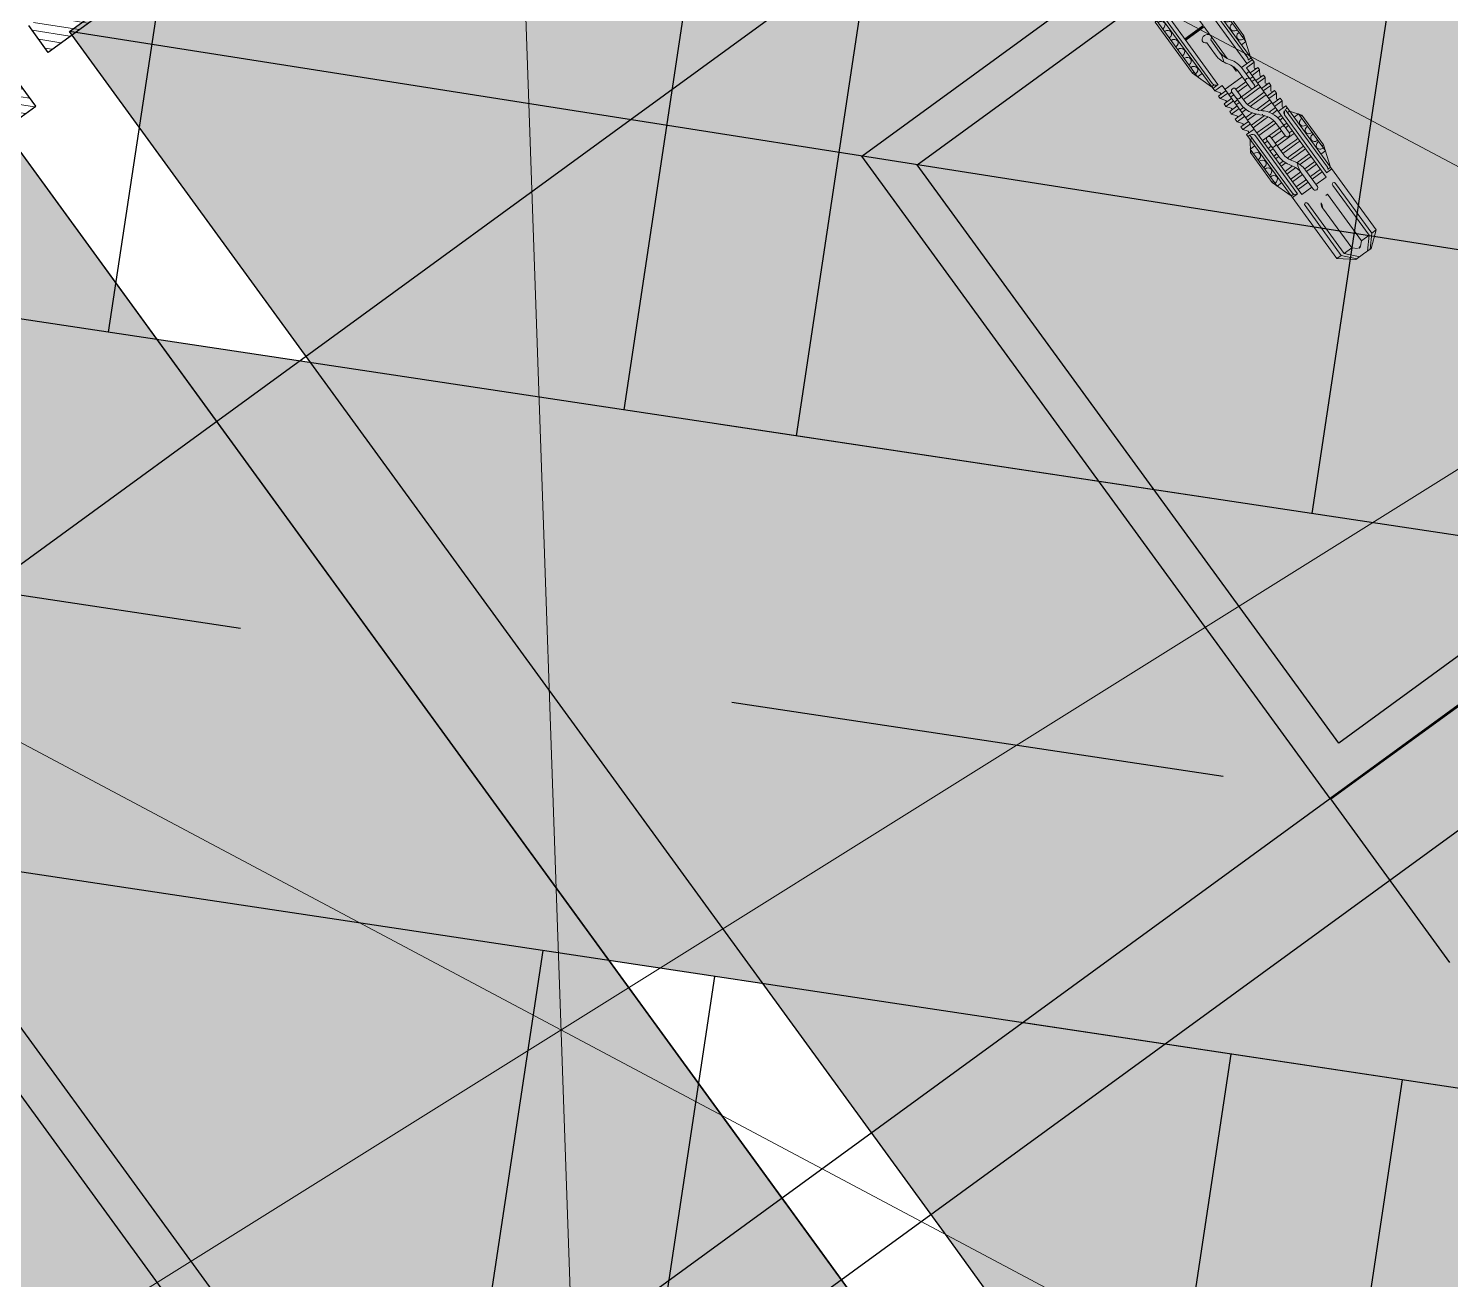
# Model space of a CAD drawing. Header units: metres. Extents: x 678805 to 1359287, y 2747329 to 5497370.
# Drawn here: x 679862.8794 to 679863.1656, y 2748716.5618 to 2748716.8136 of the extents above; entities that cross this region are included whole.
import ezdxf

# ---------------------------------------------------------------- set-up
doc = ezdxf.new("R2010")
doc.units = ezdxf.units.M
doc.linetypes.add('XREF_MON_BUILDINGS$0$DASH_1', pattern=[0.4, 0.1, -0.3])
doc.linetypes.add('XREF_MON_BUILDINGS$0$Dash_2_', pattern=[0.25, 0.125, -0.125])
for name, color, linetype in [('00_XREF_MON_HSC_PAVEMENT', 7, 'Continuous'), ('00_XREF_TWQ_BUILDINGS', 7, 'Continuous'), ('XREF_MON_BUILDINGS$0$00-Modulos DEFINIDOS', 7, 'Continuous'), ('XREF_MON_BUILDINGS$0$00-Modulos ROOFS', 2, 'Continuous'), ('XREF_MON_BUILDINGS$0$02-L-01_Structure', 2, 'Continuous'), ('XREF_MON_BUILDINGS$0$02-L-01_Struture aux', 4, 'Continuous'), ('XREF_MON_BUILDINGS$0$02-L-02_Structure- View', 3, 'Continuous'), ('XREF_MON_BUILDINGS$0$02-L-Insulation', 252, 'Continuous'), ('XREF_MON_BUILDINGS$0$02-L-INT Panel', 5, 'Continuous'), ('XREF_MON_BUILDINGS$0$02-L-panel', 5, 'Continuous'), ('XREF_MON_BUILDINGS$0$02-L-Pergola Profiles', 8, 'Continuous'), ('XREF_MON_BUILDINGS$0$02-L-Pergola Projection', 8, 'Continuous'), ('XREF_MON_BUILDINGS$0$02-L-Pergola Shades', 15, 'Continuous'), ('XREF_MON_BUILDINGS$0$02-L-Pergola Shades Schematic', 8, 'Continuous')]:
    doc.layers.add(name, color=color, linetype=linetype)
doc.layers.add('XREF_MON_BUILDINGS$0$0-WIPEOUTS', color=7, linetype='Continuous', true_color=0xffffff)
doc.layers.add('XREF_MON_BUILDINGS$0$02-L-Pergola Wipeout', color=7, linetype='Continuous', true_color=0xffffff)
doc.layers.add('XREF_MON_BUILDINGS$0$02-H-254', color=254, linetype='Continuous', lineweight=0)
doc.layers.add('XREF_MON_BUILDINGS$0$02-L-01_Structure T', color=8, linetype='Continuous', lineweight=5)
for name, color, linetype, lineweight, true_color in [('XREF_MON_BUILDINGS$0$02-KH-13 Restaurant', 7, 'Continuous', 30, 0xed2d02), ('XREF_MON_HSC_PAVEMENT$0$03-TR-Pavement_02_Sealed Gravel', 7, 'Continuous', 5, 0x38321e), ('XREF_MON_HSC_PAVEMENT$0$03-TR-Pavement_07_Precast irregular Concrete Blocks', 7, 'Continuous', 5, 0xb3b3b3)]:
    doc.layers.add(name, color=color, linetype=linetype, lineweight=lineweight, true_color=true_color)
doc.layers.add('XREF_MON_BUILDINGS$0$02-L-Pergola Aux', color=50, linetype='Continuous', plot=False)
doc.layers.get('XREF_MON_BUILDINGS$0$02-KH-13 Restaurant').off()
doc.linetypes.add('XREF_MON_BUILDINGS$0$BATTING', pattern='A,0.0001,-0.1,[134,ltypeshp.shx,S=0.1,R=0,X=-0.1,Y=0],-0.2,[134,ltypeshp.shx,S=0.1,R=180,X=0.1,Y=0],-0.1', length=0.4001)

# ---------------------------------------------------------------- blocks, each defined once
blk = doc.blocks.new('XREF_MON_BUILDINGS$0$modulo kiosco')
at = {"layer": 'XREF_MON_BUILDINGS$0$0-WIPEOUTS', "true_color": 0xfcfcfc}
h = blk.add_hatch(color=7, dxfattribs=at)
h.dxf.hatch_style = 1
h.paths.add_polyline_path([(119.6986085139215, -61.62058441969566), (119.6986085125245, -56.82058442011476), (124.4986085132696, -56.82058442058042), (124.4986085123383, -61.62058442132547)])
at = {"layer": 'XREF_MON_BUILDINGS$0$00-Modulos ROOFS'}
blk.add_line((119.6986085125245, -56.82058442011476), (124.4986085118726, -61.62058442248963), dxfattribs=at)
at = {"layer": 'XREF_MON_BUILDINGS$0$00-Modulos ROOFS', "lineweight": 0}
blk.add_lwpolyline([(119.6986085139215, -61.62058441969566), (119.6986085125245, -56.82058442011476), (124.4986085132696, -56.82058442058042), (124.4986085123383, -61.62058442132547)], close=True, dxfattribs=at)
at = {"layer": 'XREF_MON_BUILDINGS$0$00-Modulos ROOFS'}
blk.add_lwpolyline([(124.4986085137352, -57.12058442062698), (124.4986085132696, -56.82058442058042), (124.1986085125245, -56.82058442151174), (119.9986085128039, -56.82058442034759), (119.6986085125245, -56.82058442011476), (119.6986085125245, -57.12058442085981), (119.6986085134558, -61.32058442058042), (119.6986085139215, -61.62058441969566), (119.9986085128039, -61.62058442062698), (124.1986085125245, -61.62058442109264), (124.4986085123383, -61.62058442132547), (124.4986085128039, -61.32058442081325)], close=True, dxfattribs=at)
blk = doc.blocks.new('XREF_MON_BUILDINGS$0$lamas aluminiotriangulo')
for points in [[(680244.1824303588, 2748658.419004542), (680246.3211651171, 2748656.280269783)], [(680246.2469189051, 2748656.206023571), (680244.182430359, 2748658.270512118)], [(680244.182430359, 2748658.221014643), (680246.2221701671, 2748656.181274833)], [(680246.1479239553, 2748656.107028622), (680244.182430359, 2748658.072522218)], [(680246.3247006512, 2748656.128241824), (680248.4441891989, 2748654.008753279)], [(680248.394691723, 2748654.008753279), (680246.2999519133, 2748656.103493087)], [(680246.2257057019, 2748656.029246875), (680248.2461992987, 2748654.008753279)], [(680248.1967018228, 2748654.008753279), (680246.2009569639, 2748656.004498137)]]:
    blk.add_lwpolyline(points)
blk = doc.blocks.new('XREF_MON_BUILDINGS$0$PERGOLA PLANA')
at = {"layer": 'XREF_MON_BUILDINGS$0$02-L-Pergola Wipeout', "true_color": 0xfcfcfc}
h = blk.add_hatch(color=7, dxfattribs=at)
h.dxf.hatch_style = 1
h.paths.add_polyline_path([(4.612218253081664, 9.290000000968575), (0.3099999981932342, 4.987781745847315), (0.3099999986588955, 9.290000000037253)])
h.paths.add_polyline_path([(0.332781744771637, 4.855000000447035), (4.744999998947605, 9.267218254506588), (4.744999999529682, 4.900563496164978), (4.699436504277401, 4.855000000447035)])
h.paths.add_polyline_path([(4.854999999050051, 9.290000001899898), (9.13443650235422, 9.29000000236556), (4.854999999632128, 5.010563495568931)])
h.paths.add_polyline_path([(9.289999997243285, 9.134436507709324), (9.289999997825362, 4.855000001844019), (5.010563491727225, 4.855000000912696)])
h.paths.add_polyline_path([(4.900563491159119, 4.745000001043081), (9.267218253924511, 4.745000001508743), (4.85500000033062, 0.3327817460522056), (4.854999999166466, 4.699436508584768)])
h.paths.add_polyline_path([(9.289999997825362, 4.612218253780156), (9.289999998291023, 0.3100000019185245), (4.987781747244298, 0.3100000009872019)])
h.paths.add_polyline_path([(0.465563491685316, 0.3100000000558794), (4.744999999064021, 4.589436508249491), (4.745000000111759, 0.3100000014528632)])
h.paths.add_polyline_path([(0.3099999980768189, 4.745000000111759), (4.589436504989862, 4.745000000111759), (0.3099999976111576, 0.4655634895898402)])
h.paths.add_polyline_path([(9.399999998277053, 0.2000000020489097), (0.1999999997206032, 0.1999999997206032), (0.1999999986728653, 9.399999999906868), (9.399999999324791, 9.400000001769513)])
at = {"layer": 'XREF_MON_BUILDINGS$0$02-L-Pergola Aux', "linetype": 'XREF_MON_BUILDINGS$0$Dash_2_', "ltscale": 0.5}
blk.add_line((0.1999999991385266, 4.799999999813735), (4.799999999115244, 9.40000000083819), dxfattribs=at)
at = {"layer": 'XREF_MON_BUILDINGS$0$02-L-Pergola Profiles'}
for p, q in [((0.3099999991245568, 4.987781746312976), (4.612218253081664, 9.290000000968575)), ((0.3327817448880523, 4.855000000912696), (4.767781745176762, 9.290000000968575))]:
    blk.add_line(p, q, dxfattribs=at)
at = {"layer": 'XREF_MON_BUILDINGS$0$02-L-Pergola Projection', "linetype": 'XREF_MON_BUILDINGS$0$DASH_1'}
for p, q in [((0.3099999991245568, 4.987781746312976), (4.612218253081664, 9.290000000968575)), ((0.3327817448880523, 4.855000000912696), (4.767781745176762, 9.290000000968575))]:
    blk.add_line(p, q, dxfattribs=at)
at = {"layer": 'XREF_MON_BUILDINGS$0$02-L-Pergola Shades'}
blk.add_blockref('XREF_MON_BUILDINGS$0$lamas aluminiotriangulo', (-680243.8724303602, -2748649.153753279), dxfattribs=at)
at = {"layer": 'XREF_MON_BUILDINGS$0$02-L-Pergola Shades Schematic'}
blk.add_blockref('XREF_MON_BUILDINGS$0$lamas aluminiotriangulo', (-680243.8724303602, -2748649.153753279), dxfattribs=at)
blk = doc.blocks.new('XREF_MON_BUILDINGS$0$PILAR STRUCTURE')
at = {"layer": 'XREF_MON_BUILDINGS$0$02-L-01_Structure', "linetype": 'Continuous'}
h = blk.add_hatch(dxfattribs=at)
h.set_pattern_fill('ANGLE', color=252)
h.set_pattern_definition([(0, (-144.6596111481284, 18.56842418532225), (0, 6.985), [5.08, -1.905]), (90, (-144.6596111481284, 18.56842418532225), (-6.985, 4.277078946022131e-16), [5.08, -1.905])])
h.paths.add_polyline_path([(-0.0800000000000125, -0.08000000000000185), (0.07999999999998408, -0.08000000000000185), (0.07999999999998408, 0.0799999999999983), (-0.0800000000000125, 0.0799999999999983)])
h.paths.add_polyline_path([(-0.07200000000000273, -0.07200000000000273), (0.0719999999999743, -0.07200000000000273), (0.0719999999999743, 0.07199999999999918), (-0.07200000000000273, 0.07199999999999918)], flags=16)
h = blk.add_hatch(color=252, dxfattribs=at)
h.dxf.hatch_style = 1
h.paths.add_polyline_path([(-0.07200000000000273, -0.07200000000000273), (0.0719999999999743, -0.07200000000000273), (0.0719999999999743, 0.07199999999999918), (-0.07200000000000273, 0.07199999999999918)], flags=16)
h.paths.add_polyline_path([(-0.0800000000000125, -0.08000000000000185), (0.07999999999998408, -0.08000000000000185), (0.07999999999998408, 0.0799999999999983), (-0.0800000000000125, 0.0799999999999983)])
for points in [[(-0.0800000000000125, -0.08000000000000185), (0.07999999999998408, -0.08000000000000185), (0.07999999999998408, 0.0799999999999983), (-0.0800000000000125, 0.0799999999999983)], [(-0.07200000000000273, -0.07200000000000273), (0.0719999999999743, -0.07200000000000273), (0.0719999999999743, 0.07199999999999918), (-0.07200000000000273, 0.07199999999999918)]]:
    blk.add_lwpolyline(points, close=True, dxfattribs=at)
blk = doc.blocks.new('XREF_MON_BUILDINGS$0$ULMA_Anclaje fijacion a forjado y a cerramiento base')
at = {"layer": 'XREF_MON_BUILDINGS$0$02-L-01_Structure T', "linetype": 'Continuous'}
for p, q in [((-0.07549999996990664, 0.004900000054021802), (-0.06990192376542836, 0.006400000053872645)), ((-0.05990525586821605, 0.006000000053973054), (-0.07139474408904789, 0.006000000053973054)), ((-0.07139474408904789, 0.006000000053973054), (-0.07139474408904789, 0.004900000054021802)), ((-0.07139474408904789, 0.006000000053973054), (-0.07139474408904789, 0.004900000054021802)), ((-0.0605980761902174, 0.006400000053872645), (-0.06990192376542836, 0.006400000053872645)), ((-0.06990192376542836, 0.006400000053872645), (-0.06990192376542836, 0.006000000053973054)), ((-0.0605980761902174, 0.006400000053872645), (-0.0605980761902174, 0.006000000053973054)), ((-0.06059807618294144, 0.006400000053872645), (-0.05799999996816041, 0.004900000054021802)), ((-0.05990525586821605, 0.006000000053973054), (-0.05990525586821605, 0.004900000054021802)), ((-0.04149999997025589, 0.004900000054021802), (-0.03590192376577761, 0.006400000053872645)), ((-0.01959999997052364, 0.006000000053973054), (-0.03739474408939714, 0.006000000053973054)), ((-0.03739474408939714, 0.006000000053973054), (-0.03739474408939714, 0.004900000054021802)), ((-0.01999999996769475, 0.006400000053872645), (-0.03590192376577761, 0.006400000053872645)), ((-0.03590192376577761, 0.006400000053872645), (-0.03590192376577761, 0.006000000053973054)), ((-0.01999999996769475, 0.006400000053872645), (-0.01999999996769475, 0.006000000053973054)), ((-0.01849999996920815, 0.004900000054021802), (-0.01999999996769475, 0.006400000053872645)), ((-0.01959999997052364, 0.004900000054021802), (-0.01959999997052364, 0.006000000053973054)), ((-0.005200000319746323, 0.006399999982932059), (-0.01587305490102153, 0.004899999983081216)), ((-0.005199999970500357, 0.004900000054021802), (-0.005199999970500357, 0.006400000053872645)), ((-0.005199999970500357, 0.006400000053872645), (-0.004333974560722709, 0.004900000054021802)), ((0.001500000034866389, 0.006400000053872645), (2.91038304567337e-11, 0.004900000054021802)), ((0.002000000029511284, 0.006400000053872645), (0.001500000034866389, 0.006400000053872645)), ((0.001500000034866389, 5.411493475548923e-11), (0.001500000034866389, 0.006400000053872645)), ((0.001999999680265319, 0.007505513633077499), (0.0059194662826485, 0.007505513633077499)), ((0.001999999680265319, -0.007505513666728802), (0.001999999680265319, 0.007505513633077499)), ((0.002000000029511284, 5.411493475548923e-11), (0.002000000029511284, 0.006400000053872645)), ((0.006499999683001079, 0.00650000033328979), (0.0059194662826485, 0.007505513633077499)), ((0.006499999683001079, -0.006499999667084921), (0.006499999683001079, 0.00650000033328979)), ((-0.09499999996478437, 0.004900000054021802), (-0.09799999996903352, 0.001900000053865369)), ((-0.09500000016123522, 0.003800290978233534), (-0.09800000016548438, 0.001649701530368475)), ((-0.09800000016548438, 0.0009425947491763509), (-0.09500000016123522, 0.00309318419704141)), ((-0.05639999997220002, 0.004900000040834129), (-0.09499999997206032, 0.004900000040834129)), ((-0.09500000016123522, 0.003800290978233534), (-0.09500000016123522, 0.004899999999906868)), ((-0.07949999999982538, 0.003800290978233534), (-0.09500000016123522, 0.003800290978233534)), ((-0.07950095342675922, 0.00309318419704141), (-0.09500000000116415, 0.00309318419704141)), ((-0.09500000016123522, 0.001212165931974596), (-0.09500000016123522, 0.00309318419704141)), ((-0.07921132486808347, 0.003735412722562614), (-0.07949999999982538, 0.003800290978233534)), ((-0.07949999999982538, 0.00309318419704141), (-0.07921132486808347, 0.003158062453167076)), ((-0.07899999999790452, 0.003446737587637472), (-0.07921132486808347, 0.003735412722562614)), ((-0.07921132486808347, 0.003158062453167076), (-0.07899999999790452, 0.003446737587637472)), ((-0.04279999997379491, 0.003000000040628947), (-0.07679999997344567, 0.003000000040628947)), ((-0.07679999997344567, 0.0004999963407499308), (-0.07679999997344567, 0.003000000040628947)), ((-0.07599999997182749, 0.003600000040933082), (-0.07599999997182749, 0.004900000040834129)), ((-0.05799999996816041, 0.003600000054120756), (-0.07597979684214806, 0.003600000054120756)), ((-0.07549999996990664, 0.004266025754077418), (-0.07549999996990664, 0.004900000054021802)), ((-0.07519999997020932, 0.0004999878656235524), (-0.07519999997020932, 0.003000000040628947)), ((-0.05702020314492984, 0.004400000053919939), (-0.07499999996798579, 0.004400000053919939)), ((-0.07439999996859115, 0.000499983615554811), (-0.07439999996859115, 0.003000000040628947)), ((-0.07279999997263076, 0.0004999751408831798), (-0.07279999997263076, 0.003000000040628947)), ((-0.07199999997101258, 0.0004999709158255428), (-0.07199999997101258, 0.003000000040628947)), ((-0.07039999996777624, 0.0007838919409550726), (-0.07039999996777624, 0.003000000040628947)), ((-0.06959999997343402, 0.003000000040628947), (-0.06959999997343402, -3.774075094042928e-05)), ((-0.06799999997019768, 0.001888627379230456), (-0.06799999997019768, 0.003000000054271368)), ((-0.0671999999685795, 0.002098475703860458), (-0.0671999999685795, 0.003000000054271368)), ((-0.06559999996534316, 0.002250000054118573), (-0.06559999996534316, 0.003000000054271368)), ((-0.06479999997100094, 0.002250000054118573), (-0.06479999997100094, 0.003000000054271368)), ((-0.0631999999677646, 0.002250000054118573), (-0.0631999999677646, 0.003000000054271368)), ((-0.06239999996614642, 0.002250000054118573), (-0.06239999996614642, 0.003000000054271368)), ((-0.06079999997018604, 0.002250000054118573), (-0.06079999997018604, 0.003000000054271368)), ((-0.05999999996856786, 0.002250000054118573), (-0.05999999996856786, 0.003000000054271368)), ((-0.05839999996533152, 0.002246470569389203), (-0.05839999996533152, 0.003000000054271368)), ((-0.05799999999726424, 0.004899999999906868), (-0.05799999999726424, 0.004399999999805004)), ((-0.0575999999709893, 0.002178927737077174), (-0.0575999999709893, 0.003000000054271368)), ((-0.0569999999643187, 0.004600000053869735), (-0.0569999999643187, 0.004900000054021802)), ((-0.05639999997220002, 0.003000000040628947), (-0.05639999997220002, 0.004900000040834129)), ((-0.05599999996775296, 0.001773728350144665), (-0.05599999996775296, 0.003000000054271368)), ((-0.05479999996896368, 0.004900000040834129), (-0.05594999997265404, 0.004236047240738117)), ((-0.05519999996613478, 0.001419681868355838), (-0.05519999996613478, 0.003000000054271368)), ((-0.0539999999673455, 0.004900000040834129), (-0.05479999996896368, 0.004900000040834129)), ((-0.05479999996896368, 0.003000000040628947), (-0.05479999996896368, 0.004900000040834129)), ((-0.0539999999673455, 0.003000000040628947), (-0.0539999999673455, 0.004900000040834129)), ((-0.05359999997017439, 0.0003147642983094556), (-0.05359999997017439, 0.003000000040628947)), ((-0.05239999997138511, 0.004900000040834129), (-0.05354999996779952, 0.004236047240738117)), ((-0.05279999996855622, 4.092726157978177e-11), (-0.05279999996855622, 0.003000000040628947)), ((-0.05239999997138511, 0.003000000040628947), (-0.05239999997138511, 0.004900000040834129)), ((-0.05159999996976694, 0.004900000040834129), (-0.05239999997138511, 0.004900000040834129)), ((-0.05159999996976694, 0.003000000040628947), (-0.05159999996976694, 0.004900000040834129)), ((-0.05119999997259583, 4.092726157978177e-11), (-0.05119999997259583, 0.003000000040628947)), ((-0.04999999997380655, 0.004900000040834129), (-0.05114999997022096, 0.004236047240738117)), ((-0.05039999997097766, 4.092726157978177e-11), (-0.05039999997097766, 0.003000000040628947)), ((-0.04919999997218838, 0.004900000040834129), (-0.04999999997380655, 0.004900000040834129)), ((-0.04999999997380655, 0.003000000040628947), (-0.04999999997380655, 0.004900000040834129)), ((-0.04919999997218838, 0.003000000040628947), (-0.04919999997218838, 0.004900000040834129)), ((-0.04879999996774131, 0.002250000054118573), (-0.04879999996774131, 0.003000000054271368)), ((-0.04759999996895203, 0.004900000040834129), (-0.0487499999726424, 0.004236047240738117)), ((-0.0479999999733991, 4.092726157978177e-11), (-0.0479999999733991, 0.003000000040628947)), ((-0.04759999996895203, 0.003000000040628947), (-0.04759999996895203, 0.004900000040834129)), ((-0.04679999996733386, 0.004900000040834129), (-0.04759999996895203, 0.004900000040834129)), ((-0.04679999996733386, 0.003000000040628947), (-0.04679999996733386, 0.004900000040834129)), ((-0.04639999997016275, 0.002250000054118573), (-0.04639999997016275, 0.003000000054271368)), ((-0.04519999997137347, 0.004900000040834129), (-0.04634999996778788, 0.004236047240738117)), ((-0.04559999996854458, 0.002250000054118573), (-0.04559999996854458, 0.003000000054271368)), ((-0.0443999999697553, 0.004900000040834129), (-0.04519999997137347, 0.004900000040834129)), ((-0.04519999997137347, 0.003000000040628947), (-0.04519999997137347, 0.004900000040834129)), ((-0.0443999999697553, 0.003000000040628947), (-0.0443999999697553, 0.004900000040834129)), ((-0.04399999996530823, 0.002250000054118573), (-0.04399999996530823, 0.003000000054271368)), ((-0.04399999996530823, 0.002250000054118573), (-0.04399999996530823, 0.003000000054271368)), ((-0.04279999997379491, 0.004900000040834129), (-0.04394999997020932, 0.004236047240738117)), ((2.91038304567337e-11, 0.004900000054021802), (-0.04279999996651895, 0.004900000054021802)), ((-0.04279999997379491, 0.003000000040628947), (-0.04279999997379491, 0.004900000040834129)), ((-0.04199999996490078, 0.004900000054021802), (-0.04199999996490078, 0.002243997654204577)), ((-0.01849999996920815, 0.003600000054120756), (-0.04197979586751899, 0.003600000054120756)), ((-0.04149999997025589, 0.004266025478955271), (-0.04149999997025589, 0.004900000054021802)), ((-0.017520182816952, 0.004400000053919939), (-0.04099999996833503, 0.004400000053919939)), ((-0.01849999996920815, 0.004900000054021802), (-0.01849999996920815, 0.004400000053919939)), ((-0.01749999996536644, 0.004900000054021802), (-0.01749999996536644, 0.001469047654154565)), ((2.91038304567337e-11, 5.411493475548923e-11), (2.91038304567337e-11, 0.004900000054021802)), ((0.001999999680265319, 0.003752758733298833), (0.0059194662826485, 0.003752758733298833)), ((-0.09799999996903352, 5.411493475548923e-11), (-0.09799999996903352, 0.001900000053865369)), ((-0.09799999999813735, 0), (-0.09799999999813735, -0.001900000000205182)), ((-0.09500000000116415, 0.001212165931974596), (-0.09598054861999117, 0.0003815084141933767)), ((-0.08050000000366708, 0.001212165931974596), (-0.09500000000116415, 0.001212165931974596)), ((-0.08050000031653326, 0.0007878340506977111), (-0.08050000031653326, 0.001212165915148944)), ((-0.07238871805748204, 0.0005000000005566108), (-0.07750000029773219, 0.0005000000005566108)), ((-0.07238871783920331, 0.0005000000005566108), (-0.07749997821520083, 0.0005000000005566108)), ((-0.07039999996777624, 0.0002553429039835464), (-0.07039999996777624, 0.0007838919541427458)), ((-0.06799999997019768, 0.0008294746289720933), (-0.06799999997019768, 0.001888627379230456)), ((-0.06799999997019768, 4.092726157978177e-11), (-0.06799999997019768, 0.0008294746157844202)), ((-0.06799999997019768, 4.092726157978177e-11), (-0.06799999997019768, -0.0007950077156237967)), ((-0.0671999999685795, 0.001074557454103342), (-0.0671999999685795, 0.002098475703860458)), ((-0.0671999999685795, 4.092726157978177e-11), (-0.0671999999685795, 0.001074557440915669)), ((-0.0671999999685795, 4.092726157978177e-11), (-0.0671999999685795, -0.001052696669376019)), ((-0.06559999996534316, 0.001250000053914846), (-0.06559999996534316, 0.002250000054118573)), ((-0.06559999997261912, 4.092726157978177e-11), (-0.06559999997261912, 0.001250000040727173)), ((-0.06559999997261912, 4.092726157978177e-11), (-0.06559999997261912, -0.001249999959327397)), ((-0.06479999997100094, 0.001250000053914846), (-0.06479999997100094, 0.002250000054118573)), ((-0.06479999997100094, 4.092726157978177e-11), (-0.06479999997100094, 0.001250000040727173)), ((-0.06479999997100094, 4.092726157978177e-11), (-0.06479999997100094, -0.001249999959327397)), ((-0.0631999999677646, 0.001250000053914846), (-0.0631999999677646, 0.002250000054118573)), ((-0.0631999999677646, 4.092726157978177e-11), (-0.0631999999677646, 0.001250000040727173)), ((-0.0631999999677646, 4.092726157978177e-11), (-0.0631999999677646, -0.001249999959327397)), ((-0.05863006513391156, 0.002250000000458385), (-0.06250000033469405, 0.002250000000458385)), ((-0.05863006513391156, 0.001250000000254659), (-0.06249989908974385, 0.001250000000254659)), ((-0.06239999997342238, 4.092726157978177e-11), (-0.06239999997342238, 0.001250000040727173)), ((-0.06239999997342238, 4.092726157978177e-11), (-0.06239999997342238, -0.001249999959327397)), ((-0.06079999997018604, 4.092726157978177e-11), (-0.06079999997018604, 0.001250000040727173)), ((-0.06079999997018604, 4.092726157978177e-11), (-0.06079999997018604, -0.001249999959327397)), ((-0.05999999996856786, 4.092726157978177e-11), (-0.05999999996856786, 0.001250000040727173)), ((-0.05999999996856786, 4.092726157978177e-11), (-0.05999999996856786, -0.002999999959229172)), ((-0.05839999997260747, 4.092726157978177e-11), (-0.05839999997260747, 0.001245927241143363)), ((-0.05839999997260747, 4.092726157978177e-11), (-0.05839999997260747, -0.002999999959229172)), ((-0.0575999999709893, -0.002999999959229172), (-0.0575999999709893, 0.001167863121281698)), ((-0.05599999996775296, 4.092726157978177e-11), (-0.05599999996775296, 0.0006941365782040521)), ((-0.05599999996775296, 4.092726157978177e-11), (-0.05599999996775296, -0.002999999959229172)), ((-0.05519999997341074, 0.0002712911496018933), (-0.05519999997341074, -0.002999999959229172)), ((-0.05279999996855622, 4.092726157978177e-11), (-0.05279999996855622, -0.0002712910677473701)), ((-0.05119999997259583, 4.092726157978177e-11), (-0.05119999997259583, -0.0009957987340385444)), ((-0.05039999997097766, 4.092726157978177e-11), (-0.05039999997097766, -0.001172616259282222)), ((-0.04879999996774131, 0.001250000053914846), (-0.04879999996774131, 0.00262500005419497)), ((-0.04879999996774131, 4.092726157978177e-11), (-0.04879999996774131, 0.001250000040727173)), ((-0.04879999996774131, 4.092726157978177e-11), (-0.04879999996774131, -0.001249999959327397)), ((-0.0479999999733991, 4.092726157978177e-11), (-0.0479999999733991, -0.001249999959327397)), ((-0.04238871808775002, 0.002249999982723239), (-0.04750000033527613, 0.002249999982723239)), ((-0.04238871799316257, 0.001249999982974259), (-0.04749997836916009, 0.001249999982974259)), ((-0.04639999997016275, 4.092726157978177e-11), (-0.04639999997016275, 0.001250000040727173)), ((-0.04639999997016275, 4.092726157978177e-11), (-0.04639999997016275, -0.001249999959327397)), ((-0.04559999996854458, 4.092726157978177e-11), (-0.04559999996854458, 0.001250000040727173)), ((-0.04559999996854458, 4.092726157978177e-11), (-0.04559999996854458, -0.001249999959327397)), ((-0.04399999997258419, 4.092726157978177e-11), (-0.04399999997258419, 0.001250000040727173)), ((-0.04399999997258419, 4.092726157978177e-11), (-0.04399999997258419, 0.001250000040727173)), ((-0.04399999997258419, 4.092726157978177e-11), (-0.04399999997258419, -0.001249999959327397)), ((-0.04399999997258419, 4.092726157978177e-11), (-0.04399999997258419, -0.002999999959229172)), ((-0.04199999996490078, 0.001243073279056262), (-0.04199999996490078, 0.0009690476540527015)), ((-0.04049836142075947, 0.0009690476540527015), (-0.04197979586751899, 0.0009690476540527015)), ((-0.03124687392119085, 0.0009690476540527015), (-0.03803526836418314, 0.0009690476540527015)), ((-0.03186602826463059, 0.0004999956327083055), (-0.03561142804392148, 0.0005000794471925474)), ((-0.03561128240835387, 0.0005000000001018634), (-0.03186602558707818, 0.0005000000001018634)), ((-0.02819999996427214, 0.0009690476540527015), (-0.03075312601140467, 0.0009690476540527015)), ((-0.02819999996427214, 0.0009690476540527015), (-0.02799999996932456, 0.0007690476541029057)), ((-0.02819999996427214, 0.0009690476540527015), (-0.02819999996427214, -0.003599999945890886)), ((-0.02779999996710103, 0.0009690476540527015), (-0.02799999996932456, 0.0007690476541029057)), ((-0.02799999996932456, 0.0007690476541029057), (-0.02799999996932456, -0.003599999945890886)), ((-0.02779999996710103, 0.0009690476540527015), (-0.02779999996710103, -0.003599999945890886)), ((-0.01799999996728729, 0.0009690476540527015), (-0.02779999996710103, 0.0009690476540527015)), ((-0.004333974917244632, 0.000915883743800805), (-0.01587305490102153, -1.682565198279917e-11)), ((-0.01587305455177557, 5.411493475548923e-11), (-0.005199999970500357, 5.411493475548923e-11)), ((-0.004333974560722709, 0.0009158838147413917), (-0.005199999970500357, 5.411493475548923e-11)), ((-0.004333974560722709, -0.0009158837065115222), (-0.005199999970500357, 5.411493475548923e-11)), ((-0.004333974560722709, -0.0009158837065115222), (-0.004333974560722709, 0.0009158838147413917)), ((0, 0), (0, -0.004899999999906868)), ((0.001499999998486601, 0), (0.001499999998486601, -0.006400000000212458)), ((0.002000000000407454, 0), (0.002000000000407454, -0.006400000000212458)), ((-0.09799999999813735, -0.0009425947491763509), (-0.09500000000116415, -0.003093184197496157)), ((-0.09500000000116415, -0.003800290978688281), (-0.09799999999813735, -0.001649701530368475)), ((-0.09500000000116415, -0.004899999999906868), (-0.09799999999813735, -0.001900000000205182)), ((-0.09500000000116415, -0.001212165932429343), (-0.09598054861999117, -0.0003815084141933767)), ((-0.09499999997206032, -0.001212165891502082), (-0.09499999997206032, -0.003093184156568896)), ((-0.08249999999679858, -0.001212165932429343), (-0.09500000000116415, -0.001212165932429343)), ((-0.07238871791923884, -0.0005000000001018634), (-0.07750000016676495, -0.0005000000001018634)), ((-0.07238871795561863, -0.0004999999991923687), (-0.07749997833161615, -0.0004999999991923687)), ((-0.07679999997344567, -0.0004999999591746018), (-0.07679999997344567, -0.002999999959229172)), ((-0.07519999997020932, -0.0004999999591746018), (-0.07519999997020932, -0.002999999959229172)), ((-0.07439999996859115, -0.0004999999591746018), (-0.07439999996859115, -0.002999999959229172)), ((-0.07279999997263076, -0.0004999999591746018), (-0.07279999997263076, -0.002999999959229172)), ((-0.07199999997101258, -0.0004999999591746018), (-0.07199999997101258, -0.002999999959229172)), ((-0.07039999996777624, -0.0008117044189930311), (-0.07039999996777624, -0.002999999959229172)), ((-0.06960000032267999, -0.001128624259763455), (-0.06960000032267999, -0.003000000016982085)), ((-0.06799999997019768, -0.001859274363141594), (-0.06799999997019768, -0.002999999946041498)), ((-0.0671999999685795, -0.002079642608805443), (-0.0671999999685795, -0.002999999946041498)), ((-0.06049997165246168, -0.001250034919394238), (-0.06561142800637754, -0.001249920534974081)), ((-0.0656112825818127, -0.002249999999548891), (-0.06049998287926428, -0.002249999999548891)), ((-0.06559999996534316, -0.002249999945888703), (-0.06559999996534316, -0.002999999946041498)), ((-0.06479999997100094, -0.002249999945888703), (-0.06479999997100094, -0.002999999946041498)), ((-0.0631999999677646, -0.002249999945888703), (-0.0631999999677646, -0.002999999946041498)), ((-0.06239999996614642, -0.002249999945888703), (-0.06239999996614642, -0.002999999946041498)), ((-0.06079999997018604, -0.002249999945888703), (-0.06079999997018604, -0.002999999946041498)), ((-0.05359999997017439, -0.0009432666124666866), (-0.05359999997017439, -0.002999999959229172)), ((-0.05279999996855622, -0.001419681760580715), (-0.05279999996855622, -0.002999999946041498)), ((-0.05119999996531988, -0.002030796920735156), (-0.05119999996531988, -0.002999999946041498)), ((-0.05039999997097766, -0.002183035096095409), (-0.05039999997097766, -0.002999999946041498)), ((-0.04550000053859549, -0.001249999999799911), (-0.04936993554292712, -0.001249999999799911)), ((-0.04550000033486867, -0.002249999999548891), (-0.04936993554292712, -0.002249999999548891)), ((-0.04879999996774131, -0.002249999945888703), (-0.04879999996774131, -0.002999999946041498)), ((-0.04799999996612314, -0.002249999945888703), (-0.04799999996612314, -0.002999999946041498)), ((-0.04639999997016275, -0.002249999945888703), (-0.04639999997016275, -0.002999999946041498)), ((-0.04559999996854458, -0.002249999945888703), (-0.04559999996854458, -0.002999999946041498)), ((-0.04399999996530823, -0.002249999945888703), (-0.04399999996530823, -0.002999999946041498)), ((-0.0318660280900076, -0.0004999956499887048), (-0.0356114278692985, -0.0005000794649276941)), ((-0.03561128252476919, -0.0004999999991923687), (-0.03186602571076946, -0.0004999999991923687)), ((-0.004333974917244632, -0.0009158837774521089), (-0.01587305490102153, -1.682565198279917e-11)), ((-0.07950095342675922, -0.003093184197496157), (-0.09500000000116415, -0.003093184197496157)), ((-0.09499999997206032, -0.003800290937761019), (-0.09499999997206032, -0.004899999959434354)), ((-0.07949999983975431, -0.003800290978688281), (-0.09500000000116415, -0.003800290978688281)), ((-0.05639999997947598, -0.004899999999906868), (-0.09499999997933628, -0.004899999999906868)), ((-0.07921132486808347, -0.003158062453621824), (-0.07949999999982538, -0.003093184197496157)), ((-0.07949999999982538, -0.003800290978688281), (-0.07921132486808347, -0.003735412722562614)), ((-0.07899999999790452, -0.003446737588092219), (-0.07921132486808347, -0.003158062453621824)), ((-0.07921132486808347, -0.003735412722562614), (-0.07899999999790452, -0.003446737588092219)), ((-0.04279999998107087, -0.003000000000156433), (-0.07679999998072162, -0.003000000000156433)), ((-0.07599999997910345, -0.003600000000005821), (-0.07599999997910345, -0.004899999999906868)), ((-0.05797979587805457, -0.003600000000005821), (-0.07597979685669998, -0.003600000000005821)), ((-0.07549999999901047, -0.004266025699962483), (-0.07549999999901047, -0.004899999999906868)), ((-0.07549999999901047, -0.004899999999906868), (-0.06990192380180815, -0.006400000000212458)), ((-0.05699999997887062, -0.004400000000259752), (-0.0749999999825377, -0.004400000000259752)), ((-0.07139474408904789, -0.004899999945791933), (-0.07139474408904789, -0.005999999945743184)), ((-0.07139474408904789, -0.004899999945791933), (-0.07139474408904789, -0.005999999945743184)), ((-0.0605980761902174, -0.006399999946097523), (-0.05799999996816041, -0.004899999945791933)), ((-0.05990525586821605, -0.004899999945791933), (-0.05990525586821605, -0.005999999945743184)), ((-0.05799999999726424, -0.004400000000259752), (-0.05799999999726424, -0.004899999999906868)), ((-0.05699999997887062, -0.004400000000259752), (-0.05699999997887062, -0.004899999999906868)), ((-0.05639999997947598, -0.003000000000156433), (-0.05639999997947598, -0.004899999999906868)), ((-0.05479999998351559, -0.004899999999906868), (-0.05594999997993, -0.004236047200265602)), ((-0.05479999998351559, -0.003000000000156433), (-0.05479999998351559, -0.004899999999906868)), ((-0.05399999998189742, -0.004899999999906868), (-0.05479999998351559, -0.004899999999906868)), ((-0.05399999998189742, -0.003000000000156433), (-0.05399999998189742, -0.004899999999906868)), ((-0.05239999997138511, -0.004899999979897984), (-0.05354999998235144, -0.004236047179801972)), ((-0.05239999997138511, -0.002999999979692802), (-0.05239999997138511, -0.004899999979897984)), ((-0.05159999996976694, -0.004899999979897984), (-0.05239999997138511, -0.004899999979897984)), ((-0.05159999996976694, -0.002999999979692802), (-0.05159999996976694, -0.004899999979897984)), ((-0.04999999997380655, -0.004899999979897984), (-0.05114999997022096, -0.004236047179801972)), ((-0.04999999997380655, -0.002999999979692802), (-0.04999999997380655, -0.004899999979897984)), ((-0.04919999997218838, -0.004899999979897984), (-0.04999999997380655, -0.004899999979897984)), ((-0.04919999997218838, -0.002999999979692802), (-0.04919999997218838, -0.004899999979897984)), ((-0.04759999996895203, -0.004899999959434354), (-0.0487499999726424, -0.004236047159338341)), ((-0.04759999996895203, -0.002999999959229172), (-0.04759999996895203, -0.004899999959434354)), ((-0.04679999996733386, -0.004899999959434354), (-0.04759999996895203, -0.004899999959434354)), ((-0.04679999996733386, -0.002999999959229172), (-0.04679999996733386, -0.004899999959434354)), ((-0.04519999997137347, -0.004899999959434354), (-0.04634999996778788, -0.004236047159338341)), ((-0.04519999997137347, -0.002999999959229172), (-0.04519999997137347, -0.004899999959434354)), ((-0.0443999999697553, -0.004899999959434354), (-0.04519999997137347, -0.004899999959434354)), ((-0.0443999999697553, -0.002999999959229172), (-0.0443999999697553, -0.004899999959434354)), ((-0.04279999998107087, -0.004899999999906868), (-0.04394999997748528, -0.004236047200265602)), ((-0.04279999997379491, -0.002999999959229172), (-0.04279999997379491, -0.004899999959434354)), ((2.91038304567337e-11, -0.004899999945791933), (-0.04279999996651895, -0.004899999945791933)), ((-0.0419999999794527, -0.003600000000005821), (-0.0419999999794527, -0.004899999999906868)), ((-0.01849999999831198, -0.003600000000005821), (-0.04197979589662282, -0.003600000000005821)), ((-0.04149999999935972, -0.004266025425295084), (-0.04149999999935972, -0.004899999999906868)), ((-0.04149999999935972, -0.004899999999906868), (-0.0359019238021574, -0.006400000000212458)), ((-0.01752018285333179, -0.004400000000259752), (-0.04099999999743886, -0.004400000000259752)), ((-0.03739474408939714, -0.004899999945791933), (-0.03739474408939714, -0.005999999945743184)), ((-0.01849999996920815, -0.004899999945791933), (-0.01999999996769475, -0.006399999946097523)), ((-0.01959999997052364, -0.004899999945791933), (-0.01959999997052364, -0.005999999945743184)), ((-0.01849999999831198, -0.004400000000259752), (-0.01849999999831198, -0.004899999999906868)), ((-0.01750000000174623, -0.004600000000209548), (-0.01750000000174623, -0.004899999999906868)), ((-0.005199999970500357, -0.006399999946097523), (-0.01587305455177557, -0.004899999945791933)), ((-0.005199999970500357, -0.004899999945791933), (-0.005199999970500357, -0.006399999946097523)), ((-0.005199999970500357, -0.006399999946097523), (-0.004333974560722709, -0.004899999945791933)), ((0.001499999998486601, -0.006400000000212458), (0, -0.004899999999906868)), ((0.001999999680265319, -0.003752755266759777), (0.0059194662826485, -0.003752755266759777)), ((-0.05990525586821605, -0.005999999945743184), (-0.07139474408904789, -0.005999999945743184)), ((-0.06990192376542836, -0.005999999945743184), (-0.06990192376542836, -0.006399999946097523)), ((-0.0605980761902174, -0.006399999946097523), (-0.06990192376542836, -0.006399999946097523)), ((-0.0605980761902174, -0.005999999945743184), (-0.0605980761902174, -0.006399999946097523)), ((-0.01959999997052364, -0.005999999945743184), (-0.03739474408939714, -0.005999999945743184)), ((-0.03590192376577761, -0.005999999945743184), (-0.03590192376577761, -0.006399999946097523)), ((-0.01999999996769475, -0.006399999946097523), (-0.03590192376577761, -0.006399999946097523)), ((-0.01999999996769475, -0.005999999945743184), (-0.01999999996769475, -0.006399999946097523)), ((0.002000000000407454, -0.006400000000212458), (0.001499999998486601, -0.006400000000212458)), ((0.001999999680265319, -0.007505513666728802), (0.0059194662826485, -0.007505513666728802)), ((0.006499999683001079, -0.006499999667084921), (0.0059194662826485, -0.007505512966872629))]:
    blk.add_line(p, q, dxfattribs=at)
for centre, radius, start, end in [((-0.06949999996868428, 0.006000000053973054), 0.001, 179.9999995831184, 2.240738939747224e-06), ((-0.06709999996382976, 0.006000000053973054), 0.001, 179.9999995831184, 2.240738939747224e-06), ((-0.0646999999662512, 0.006000000053973054), 0.001, 179.9999995831184, 2.240738939747224e-06), ((-0.06229999996867264, 0.006000000053973054), 0.001, 179.9999995831184, 2.240738939747224e-06), ((-0.03549999996903352, 0.006000000053973054), 0.001, 179.9999995831184, 2.240738939747224e-06), ((-0.03549999996903352, 0.006000000053973054), 0.001, 179.9999995831184, 2.240738939747224e-06), ((-0.0326999999670079, 0.006000000053973054), 0.001, 180, 2.657620602956009e-06), ((-0.02989999996498227, 0.006000000053973054), 0.001, 180, 2.657620602956009e-06), ((-0.0270999999702326, 0.006000000053973054), 0.001, 180, 2.657620602956009e-06), ((-0.02429999996820698, 0.006000000053973054), 0.001, 180, 2.657620602956009e-06), ((-0.02149999996618135, 0.006000000053973054), 0.001, 180, 2.657620602956009e-06), ((0.003177357582899276, 0.005629136232983001), 0.003322642399999999, 325.6168396574897, 34.38315982743712), ((-0.07502020407264354, 0.00340000005417096), 0.0009999999999999996, 90.00000125064498, 168.46304173404), ((-0.05799999996816041, 0.004600000053869735), 0.001, 269.9999983324734, 2.657620602956009e-06), ((-0.0560999999725027, 0.004495854840570246), 0.0002999999999999972, 179.9999995831184, 299.9999996018432), ((-0.05369999996764818, 0.004495854854212666), 0.0002999999999999972, 179.9999995831184, 299.9999996018432), ((-0.05129999997006962, 0.004495854840570246), 0.0002999999999999972, 179.9999995831184, 299.9999996018432), ((-0.04889999997249106, 0.004495854840570246), 0.0002999999999999972, 179.9999995831184, 299.9999996018432), ((-0.04649999996763654, 0.004495854840570246), 0.0002999999999999972, 179.9999995831184, 299.9999996018432), ((-0.04409999997005798, 0.004495854840570246), 0.0002999999999999972, 180, 299.9999997058804), ((-0.04099999996833503, 0.00340000005417096), 0.0009999999999999996, 90.00000125064498, 168.46304173404), ((-0.01849999996920815, 0.004600000053869735), 0.001, 269.9999983324734, 2.657620602956009e-06), ((-0.005919788716710173, 1.733042154228315e-09), 0.0124197884, 342.4126448496456, 17.58735477779235), ((-0.09565735931391828, 0), 0.000499999999999996, 130.2691184803775, 229.7308815196225), ((-0.08250000031694071, 0.0007878340506977111), 0.002, 270, 0), ((-0.07750000016676495, 4.547473508864641e-13), 0.0004999999999999999, 89.9974799503451, 269.9999979155917), ((-0.07750000028318027, 4.547473508864641e-13), 0.0005, 90.00000208440834, 270.0025200496549), ((-0.07238871805748204, -0.006999999999607098), 0.007500000000000002, 61.0463102315051, 90), ((-0.06250000033469405, 0.001750000000356522), 0.0004999999999999998, 90.00000208440834, 270.0116013998847), ((-0.0604999827046413, 0.001750017459926312), 0.0004999825401999999, 270.0012777422978, 90.00000416881663), ((-0.05863006513391156, -0.005249999999705324), 0.007499999999999999, 48.5903778450324, 90.00000166752666), ((-0.05863006495928857, -0.005249999999705324), 0.006500000000000001, 48.5903778450324, 90.00000166752666), ((-0.05863006511208368, 0.005249999982879672), 0.006499999999999996, 306.1289274904188, 311.4096221549676), ((-0.04936993552837521, -0.005250000016985723), 0.007499999999999999, 128.1222900908017, 131.4096221549676), ((-0.04936993554292712, 0.005250000000614818), 0.006499999999999997, 228.5903778450324, 270), ((-0.04750000032072421, 0.001749999982621375), 0.0004999999999999998, 90.00000208440834, 270.0025200496549), ((-0.04550000016024569, 0.001749999999901775), 0.0005, 269.9999754039819, 90.00000125064498), ((-0.04238871808775002, -0.00525000001744047), 0.007500000000000002, 61.0463102315051, 90), ((-0.04238871803681832, -0.005249999999250576), 0.006500000000000002, 61.04631409580072, 90), ((-0.03561128252476919, 0.007000157873790158), 0.007499999999999998, 241.0463007414357, 270), ((-0.03561128258297686, 0.007000157855600264), 0.006500000000000001, 241.0463102315051, 269.9987176720039), ((-0.03561128240835387, -0.007000157872880663), 0.0075, 90, 111.0361103108176), ((-0.03100000016274862, 0), 0.001000000000000001, 209.9997091887205, 149.9999981873691), ((-0.03100000032281969, 2.819433575496078e-11), 0.001000000000000001, 210.0000018126309, 150.0002908112796), ((-0.01799999996728729, 0.001469047654154565), 0.0004999999999999998, 269.9999983324734, 2.657620602956009e-06), ((-0.07238871791923884, 0.007000000000061846), 0.0075, 270, 291.0394696438425), ((-0.07238871809386183, -0.006999999999607098), 0.006499999999999999, 61.04631409580072, 90), ((-0.0656112825818127, 0.005250157873433636), 0.007499999999999996, 241.0463068707718, 270), ((-0.06561128254543291, 0.005250157873433636), 0.006500000000000001, 241.0463102315051, 269.9987176720039), ((-0.06250000016007107, -0.001749999999901775), 0.0005, 89.98839860011529, 269.9999979155917), ((-0.06049998284288449, -0.001750017459471565), 0.0004999825402000001, 269.9999958311834, 89.99871767200386), ((-0.04936993554292712, 0.005250000000614818), 0.007500000000000001, 228.5903778450324, 270), ((-0.05863006511208368, 0.005249999982879672), 0.007500000000000004, 308.1222900908016, 311.4096221549676), ((-0.04936993552837521, -0.005250000016985723), 0.006499999999999999, 126.1289274904188, 131.4096221549676), ((-0.04750000016065314, -0.001749999999901775), 0.0005, 89.9974799503451, 269.9999979155917), ((-0.04550000033486867, -0.001749999999447027), 0.0005000000000000001, 269.999998749355, 90.00002459601811), ((-0.0750202040799195, -0.003400000000056025), 0.001000000000000004, 191.5369578575029, 269.9999983324734), ((-0.06949999999778811, -0.006000000000312866), 0.001000000000000001, 2.657620602956009e-06, 179.9999995831184), ((-0.06710000000020955, -0.006000000000312866), 0.001000000000000001, 2.657620602956009e-06, 179.9999995831184), ((-0.06470000000263099, -0.006000000000312866), 0.001000000000000001, 2.657620602956009e-06, 179.9999995831184), ((-0.06229999999777647, -0.006000000000312866), 0.001000000000000001, 2.657620602956009e-06, 179.9999995831184), ((-0.05797979589988245, -0.004600000000209548), 0.001000000000000002, 11.53695900628007, 90), ((-0.05609999997977866, -0.004495854800097732), 0.0002999999999999983, 59.99999984205321, 179.9999995831184), ((-0.0536999999822001, -0.004495854800097732), 0.0002999999999999983, 59.99999984205321, 179.9999995831184), ((-0.05129999997006962, -0.004495854779634101), 0.0002999999999999983, 59.99999984205321, 179.9999995831184), ((-0.04889999997249106, -0.004495854779634101), 0.0002999999999999983, 59.99999984205321, 179.9999995831184), ((-0.04649999996763654, -0.00449585475917047), 0.0002999999999999983, 59.99999984205321, 179.9999995831184), ((-0.04409999997733394, -0.004495854800097732), 0.0002999999999999983, 59.99999984205321, 179.9999995831184), ((-0.04099999998288695, -0.003400000000056025), 0.000999999999999997, 191.5369578575029, 269.9999983324734), ((-0.03549999999813735, -0.006000000000312866), 0.001000000000000001, 2.657620602956009e-06, 179.9999995831184), ((-0.03549999999813735, -0.006000000000312866), 0.001000000000000001, 2.657620602956009e-06, 179.9999995831184), ((-0.03270000000338769, -0.006000000000312866), 0.001000000000000001, 2.657620602956009e-06, 179.9999995831184), ((-0.02990000000136206, -0.006000000000312866), 0.001000000000000001, 2.657620602956009e-06, 179.9999995831184), ((-0.02709999999933643, -0.006000000000312866), 0.001000000000000001, 2.657620602956009e-06, 179.9999995831184), ((-0.02429999999731081, -0.006000000000312866), 0.001000000000000001, 2.657620602956009e-06, 179.9999995831184), ((-0.02150000000256114, -0.006000000000312866), 0.001000000000000001, 2.657620602956009e-06, 179.9999995831184), ((-0.01849999998376006, -0.004600000000209548), 0.001000000000000001, 2.657620602956009e-06, 90.00000125064498), ((0.003177357582899276, -0.005629135566778132), 0.003322642399999999, 325.6168396574897, 34.38315982743712)]:
    blk.add_arc(centre, radius, start, end, dxfattribs=at)
blk = doc.blocks.new('XREF_MON_BUILDINGS$0$Modulos_Restaurant Monasya')
at = {"layer": 'XREF_MON_BUILDINGS$0$02-H-254', "ltscale": 125}
h = blk.add_hatch(dxfattribs=at)
h.set_pattern_fill('ANSI31', color=256, scale=0.0005, angle=90.03350989012932, style=0)
h.set_pattern_definition([(135.0335098901293, (186.5429491870041, -252.5835095150414), (-0.001121875301451514, -0.001123188344843853), [])])
h.paths.add_polyline_path([(9.611299916687244, 0.008214042265651145), (9.61130333810587, 0.00236404327211126), (9.619303336736948, 0.002368722135090096), (9.619304272509567, 0.0007687223982220104), (9.611304273878488, 0.0007640435352431751), (9.61130810469757, -0.005785955342728855), (10.19232220535304, -0.005447476215634239), (10.1923193246439, -0.0005219913613228044), (9.626846843159512, -0.0008443290766972922), (9.626842485035127, 0.008223132460786431)])
h = blk.add_hatch(dxfattribs=at)
h.set_pattern_fill('ANSI31', color=256, scale=0.0005, angle=270.0335098901293, style=0)
h.set_pattern_definition([(315.0335098901293, (-170.4160510517746, 257.2857934399712), (0.001121875301451514, 0.001123188344843853), [])])
h.paths.add_polyline_path([(8.995831547954822, -0.001093913569318872), (9.580923406862496, -0.0007545830063673264), (9.58092248372185, 0.0008238183529574172), (9.602893620336204, 0.0009066948209710546), (9.602897450421153, -0.005642048830621249), (8.995834484190368, -0.006114338493260263)])
at = {"layer": 'XREF_MON_BUILDINGS$0$02-L-02_Structure- View', "color": 251, "linetype": 'XREF_MON_BUILDINGS$0$Dash_2_', "ltscale": 0.5}
blk.add_lwpolyline([(9.482622129236148, 4.515055612611492), (9.482622129236148, 0.2743433660222099), (9.32262212923618, 0.2743433660222099), (9.32262212923618, 4.515055612611492)], close=True, dxfattribs=at)
at = {"layer": 'XREF_MON_BUILDINGS$0$02-L-Insulation', "linetype": 'XREF_MON_BUILDINGS$0$BATTING', "ltscale": 0.08}
for p, q in [((9.516213603605081, 0.08087060802233914), (8.374841179103097, 0.08020306725063797)), ((10.81242711652965, 0.08153950964322298), (9.516213603605081, 0.08087060802233914))]:
    blk.add_line(p, q, dxfattribs=at)
at = {"layer": 'XREF_MON_BUILDINGS$0$02-L-INT Panel', "linetype": 'Continuous'}
for p, q in [((8.37472808866232, 0.2943741838253136), (10.81230232737232, 0.2949061069003864)), ((9.322733910926331, 0.274124116701957), (10.81231402452994, 0.2749061103210142))]:
    blk.add_line(p, q, dxfattribs=at)
at = {"layer": 'XREF_MON_BUILDINGS$0$02-L-panel'}
for p, q in [((9.569658983033491, 0.0009572837515197108), (9.602893579380634, 0.0009767212704918649)), ((9.602893579380634, 0.0009767212704918649), (9.602897491376666, -0.005712075280142059))]:
    blk.add_line(p, q, dxfattribs=at)
blk.add_lwpolyline([(9.626842485035127, 0.008223132460786431), (9.611299916687244, 0.008214042265651145), (9.61130333810587, 0.00236404327211126), (9.619303336736948, 0.002368722135090096), (9.619304272509567, 0.0007687223982220104), (9.611304273878488, 0.0007640435352431751), (9.61130810469757, -0.005785955342728855), (10.19232220535304, -0.005447476215634239), (10.1923193246439, -0.0005219913613228044), (9.626846843159512, -0.0008443290766972922), (9.626842485035127, 0.008223132460786431), (9.626842485035127, 0.008223132460786431), (9.626841905831611, 0.008223132121999654), (9.611299916687244, 0.008214042265651145), (9.61130333810587, 0.00236404327211126)], dxfattribs=at)
at = {"layer": 'XREF_MON_BUILDINGS$0$02-L-01_Structure', "linetype": 'Continuous', "xscale": -1, "rotation": 270.0335098901293}
blk.add_blockref('XREF_MON_BUILDINGS$0$PILAR STRUCTURE', (9.402780685874461, 0.1941709190148249), dxfattribs=at)
at = {"layer": 'XREF_MON_BUILDINGS$0$02-L-01_Structure', "linetype": 'Continuous', "rotation": 90.03350989012932}
blk.add_blockref('XREF_MON_BUILDINGS$0$PILAR STRUCTURE', (9.802869822602702, 0.1943157151400801), dxfattribs=at)
at = {"layer": 'XREF_MON_BUILDINGS$0$02-L-01_Struture aux', "xscale": -0.8000000000001819, "rotation": 90.03350989002107}
blk.add_blockref('XREF_MON_BUILDINGS$0$ULMA_Anclaje fijacion a forjado y a cerramiento base', (9.412804728458013, 0.111176767481199), dxfattribs=at)
blk = doc.blocks.new('XREF_MON_BUILDINGS')
at = {"layer": 'XREF_MON_BUILDINGS$0$02-KH-13 Restaurant', "linetype": 'Continuous', "xscale": -1}
for p, rotation in [((679985.9838988087, 2748652.43665746), 306.058413230031), ((679926.1837245029, 2748833.200225099), 36.05841323003092)]:
    blk.add_blockref('XREF_MON_BUILDINGS$0$modulo kiosco', p, dxfattribs=dict(at, rotation=rotation))
at = {"layer": 'XREF_MON_BUILDINGS$0$02-L-Pergola Projection', "xscale": -1, "rotation": 36.43967073982355}
blk.add_blockref('XREF_MON_BUILDINGS$0$PERGOLA PLANA', (679869.0983711857, 2748712.473797732), dxfattribs=at)
at = {"layer": 'XREF_MON_BUILDINGS$0$00-Modulos DEFINIDOS', "rotation": 216.0573440932065}
blk.add_blockref('XREF_MON_BUILDINGS$0$Modulos_Restaurant Monasya', (679870.6460366151, 2748722.461789462), dxfattribs=at)
blk = doc.blocks.new('XREF_MON_HSC_PAVEMENT')
at = {"layer": 'XREF_MON_HSC_PAVEMENT$0$03-TR-Pavement_02_Sealed Gravel', "linetype": 'Continuous'}
h = blk.add_hatch(dxfattribs=at)
h.set_pattern_fill('ANSI31', color=256, scale=0.0393, angle=45)
h.set_pattern_definition([(90, (652974.1167151183, 2717198.732228751), (-0.1247775, 0), [])])
h.paths.add_polyline_path([(679907.0031205046, 2748743.724417142, -0.1618141502380665), (679919.4981704165, 2748750.941706399, -0.00389675744219022), (679921.7718674828, 2748751.391148231), (679921.5862617362, 2748752.373772756, 0.003897880588442055), (679919.2966130067, 2748751.921183102, 0.09549409228734765), (679910.9487302243, 2748748.456925874), (679917.7748612987, 2748758.070300172), (679916.9595037509, 2748758.649257916), (679908.6885317551, 2748747.001085805, -0.2651725214559594), (679902.2955867163, 2748744.030893127), (679888.5528900345, 2748745.180822516, -0.04834244179009951), (679890.6181958144, 2748750.885308125, -0.004241740901239237), (679894.4265084694, 2748758.719812175, 0.01173847407334673), (679915.1639651539, 2748760.726729015), (679915.0440760818, 2748761.719516336, -0.0114034884297751), (679894.9449590845, 2748759.760795652, -0.003208110084001033), (679897.9265602592, 2748765.635916772, 0.02733319170619762), (679901.2167507131, 2748772.97614814), (679900.2827614178, 2748773.333451744, -0.0273285130216484), (679897.0377448917, 2748766.094182244, 0.003496846150357209), (679893.7851759867, 2748759.675949103, -0.00334132969723657), (679887.8798515435, 2748759.291375498, 0.2440862330853428), (679870.0120333781, 2748749.029156858, -0.03251689841727044), (679865.0843296369, 2748742.409364293), (679862.7773175268, 2748745.531027716), (679860.5745545875, 2748752.200709871), (679900.4594561051, 2748777.029851255), (679899.9838208224, 2748777.793900396), (679859.4979577947, 2748752.590648558), (679861.9678996431, 2748745.111983117), (679883.4672894822, 2748716.020736221), (679900.1945236416, 2748726.433258789), (679899.7189108161, 2748727.197308715), (679883.6971968001, 2748717.223927956), (679883.5941278922, 2748717.363392521)])
h.paths.add_polyline_path([(679882.9957679852, 2748718.17304507), (679865.6783826797, 2748741.605539446, -0.2414223086191517), (679874.7392249742, 2748745.33319553), (679887.3122828108, 2748744.281136458, 0.0843313628657283), (679886.8110169627, 2748733.424573607, -0.1878500024935739)], flags=16)
h.paths.add_polyline_path([(679882.9937891713, 2748718.343976403), (679865.8062250505, 2748741.600807183, -0.2394479410042333), (679874.7308865472, 2748745.233543783), (679887.1905114363, 2748744.190976289, 0.08345112211023346), (679886.7117869252, 2748733.412186431, -0.1861925564350717)], flags=0)
h.paths.add_polyline_path([(679886.1331732397, 2748721.728655327, 0.1340580311776209), (679887.8033226904, 2748733.548402356, -0.0853697905554523), (679888.3176794186, 2748744.19700922), (679902.2122024484, 2748743.03437566, 0.09903555492651638), (679905.3743334996, 2748743.396255797)], flags=16)
h.paths.add_polyline_path([(679886.4542396619, 2748722.240813062, 0.1273811529482693), (679887.902553794, 2748733.560780965, -0.0846668171084156), (679888.3964850125, 2748744.090065639), (679902.2038640201, 2748742.934723913, 0.08818566860336627), (679905.0663867535, 2748743.200077557)], flags=0)
h.paths.add_polyline_path([(679874.8226092416, 2748746.329712998, 0.1403928931183365), (679868.4818874345, 2748745.074186979, 0.01610714259581061), (679870.8524566652, 2748748.487222115, -0.2442090495092601), (679887.9301756598, 2748758.29261055, 0.003013892186272044), (679893.2690747307, 2748758.636689063, 0.003955362410816756), (679889.715145849, 2748751.314843641, 0.04964598385895367), (679887.54270957, 2748745.265350046)], flags=16)
h.paths.add_polyline_path([(679874.8309476685, 2748746.429364745, 0.1315211846872978), (679868.8062920144, 2748745.345131402, 0.01451746076913248), (679870.9365009697, 2748748.433031698, -0.2442217883583354), (679887.935197393, 2748758.19273344, 0.002916079878789364), (679893.1020614567, 2748758.52470033, 0.003870586914961642), (679889.624840853, 2748751.357797194, 0.04899154421615456), (679887.4664790663, 2748745.372078155)], flags=0)
at = {"layer": 'XREF_MON_HSC_PAVEMENT$0$03-TR-Pavement_07_Precast irregular Concrete Blocks', "linetype": 'Continuous'}
h = blk.add_hatch(dxfattribs=at)
h.set_pattern_fill('NET3', color=256, scale=0.075, angle=92)
h.set_pattern_definition([(91.99999999999997, (679898.7697564481, 2748715.385348614), (-0.2379799406839221, -0.008310442652282986), []), (152, (679898.7697564481, 2748715.385348614), (-0.1117929158883903, -0.2102518955495319), []), (212, (679898.7697564481, 2748715.385348614), (0.1261870247955318, -0.201941452897249), [])])
h.paths.add_polyline_path([(679858.5016801929, 2748700.126433144), (679883.3906801362, 2748715.619636551), (679862.621122878, 2748743.643882493), (679859.153208235, 2748741.480948735), (679858.8356451598, 2748741.990027512), (679839.8293875301, 2748730.135477967)])

msp = doc.modelspace()

# ---------------------------------------------------------------- block references
at = {"layer": '00_XREF_MON_HSC_PAVEMENT'}
msp.add_blockref('XREF_MON_HSC_PAVEMENT', (0, 0), dxfattribs=at)

# ---------------------------------------------------------------- next in the draw order: block references
at = {"layer": '00_XREF_TWQ_BUILDINGS'}
msp.add_blockref('XREF_MON_BUILDINGS', (0, 0), dxfattribs=at)

# ---------------------------------------------------------------- next in the draw order: block references
msp.add_blockref('XREF_MON_BUILDINGS', (0, 0))

doc.saveas('drawing.dxf')
